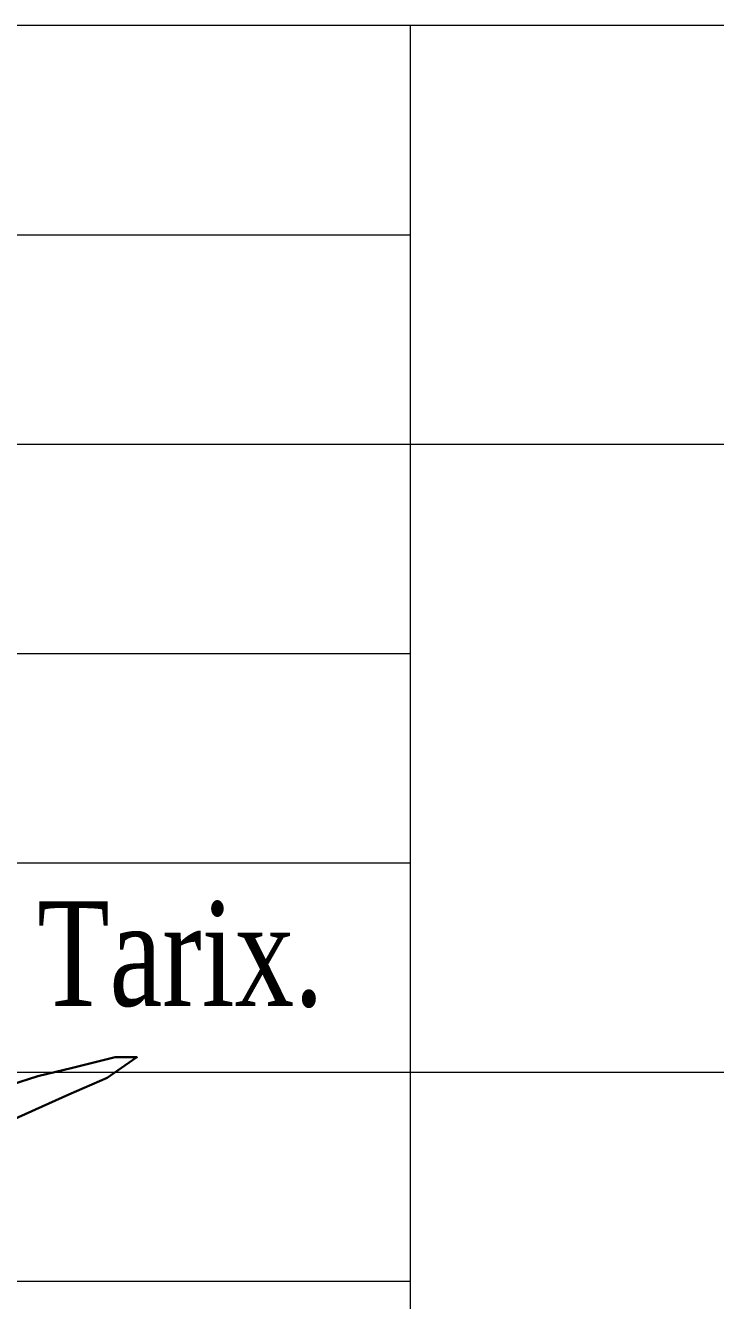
# Model space of a CAD drawing. Header units: millimetres. Extents: x -149347 to 251215, y -2929184 to -2541447.
# Drawn here: x 47602 to 49184, y -2668610 to -2665685 of the extents above; entities that cross this region are included whole.
import ezdxf

# ---------------------------------------------------------------- set-up
doc = ezdxf.new("R2010")
doc.units = ezdxf.units.MM
doc.styles.add('400', font='times.ttf', dxfattribs={"width": 0.75, "height": 300})

# ---------------------------------------------------------------- blocks, each defined once
blk = doc.blocks.new('mekteb')
at = {"linetype": 'Continuous', "lineweight": 15}
for p, q in [((127343.3, -1843866.5), (127343.3, -1849366.4)), ((120843.4, -1844366.5), (127343.3, -1844366.5)), ((120843.4, -1844866.5), (139343.2, -1844866.5)), ((120843.4, -1845366.5), (127343.3, -1845366.5)), ((120843.4, -1845866.5), (127343.3, -1845866.5)), ((120843.4, -1846366.5), (139343.2, -1846366.5)), ((120843.4, -1846866.4), (127343.3, -1846866.4))]:
    blk.add_line(p, q, dxfattribs=at)
blk.add_lwpolyline([(120843.4, -1849366.4), (139343.2, -1849366.4), (139343.2, -1843866.5), (120843.4, -1843866.5)], close=True, dxfattribs=at)
at = {"lineweight": 30}
blk.add_lwpolyline([(126390.2, -1846397.2), (126455, -1846376.5), (126537.4, -1846356.2), (126639.3, -1846331), (126691.3, -1846331), (126662.4, -1846351), (126620.1, -1846380.2), (126528.4, -1846420.1), (126360.3, -1846495.4)], dxfattribs=at)
at = {"lineweight": 25, "ltscale": 15, "style": '400', "width": 0.75}
blk.add_text('Tarix.', height=250, dxfattribs=at).set_placement((126452.9, -1846208.4))

msp = doc.modelspace()

# ---------------------------------------------------------------- block references
at = {"lineweight": 15, "xscale": 0.9604837554369011, "yscale": 0.9604837554369011, "zscale": 0.9604837554369011}
msp.add_blockref('mekteb', (-73827.0471, -894681.2072), dxfattribs=at)

doc.saveas('drawing.dxf')
